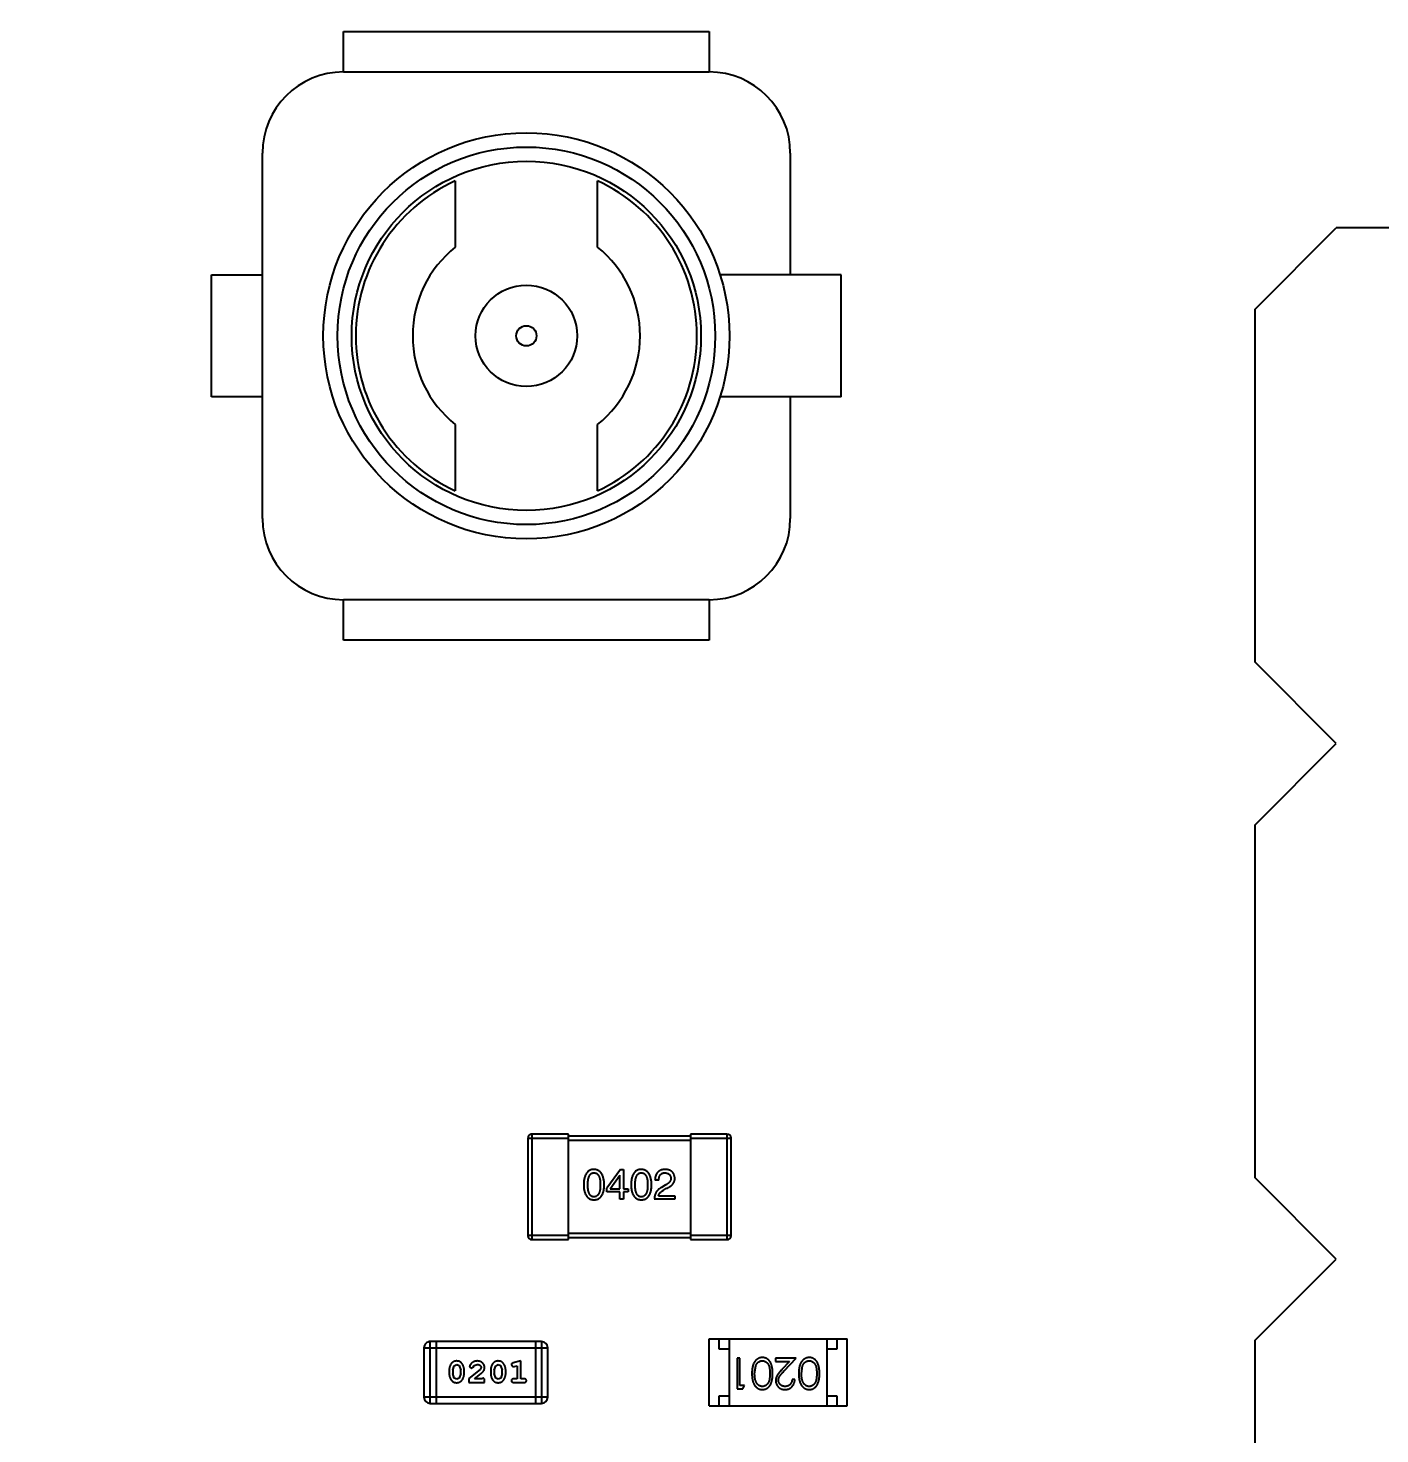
# Model space of a CAD drawing. Header units: millimetres. Extents: x 10 to 132, y -13 to 46.
# Drawn here: x 111.79 to 118.45, y 23.02 to 29.94 of the extents above; entities that cross this region are included whole.
import ezdxf

# ---------------------------------------------------------------- set-up
doc = ezdxf.new("R2010")
doc.units = ezdxf.units.MM
doc.header["$LTSCALE"] = 1.21
doc.header["$MEASUREMENT"] = 0
doc.header["$PDMODE"] = 3
doc.header["$PDSIZE"] = 0.3125
doc.layers.get('0').update_dxf_attribs({"linetype": 'CONTINUOUS'})
doc.layers.get('DEFPOINTS').update_dxf_attribs({"linetype": 'CONTINUOUS'})
doc.layers.add('Dim', color=3, linetype='CONTINUOUS', lineweight=25)
doc.styles.get("Standard").update_dxf_attribs({"font": 'txt', "width": 0.8})
doc.dimstyles.get("Standard").update_dxf_attribs({"dimtxt": 0.15625, "dimasz": 0.1875, "dimexe": 0.125, "dimexo": 0.0625, "dimgap": 0.09, "dimtad": 0, "dimtih": 1, "dimtoh": 1, "dimzin": 4, "dimdsep": 46, "dimtxsty": 'Standard', "dimblk": '_FILLED', "dimblk1": '_FILLED', "dimblk2": '_FILLED', "dimcen": 0.09, "dimazin": 1, "dimtp": 0.01, "dimtm": 0.01, "dimtfac": 1, "dimtofl": 0, "dimtmove": 0, "dimatfit": 3, "dimldrblk": '_FILLED', "dimfxl": 1, "dimtolj": 1, "dimtzin": 4, "dimarcsym": 0})

# ---------------------------------------------------------------- blocks, each defined once
blk = doc.blocks.new('_FILLED')
at = {"color": 0, "linetype": 'ByBlock'}
blk.add_solid([(0, 0), (-1, 0.1667), (-1, -0.1667)], dxfattribs=at)
blk = doc.blocks.new('*D41')
at = {"color": 0, "linetype": 'ByBlock', "lineweight": -2}
for p, q in [((96.2435, 28.0379), (96.2435, 39.6225)), ((119.1035, 27.9498), (119.1035, 39.6225)), ((96.2435, 39.56), (106.0285, 39.56)), ((119.1035, 39.56), (109.3185, 39.56))]:
    blk.add_line(p, q, dxfattribs=at)
at = {"layer": 'DEFPOINTS', "color": 0, "linetype": 'ByBlock'}
for p in [(96.2435, 28.0067), (119.1035, 27.9185)]:
    blk.add_point(p, dxfattribs=at)
at = {"color": 0, "linetype": 'ByBlock', "lineweight": -2, "rotation": 180}
blk.add_blockref('_FILLED', (96.2435, 39.56), dxfattribs=at)
at = {"color": 0, "linetype": 'ByBlock', "lineweight": -2}
blk.add_blockref('_FILLED', (119.1035, 39.56), dxfattribs=at)
at = {"color": 0, "linetype": 'ByBlock', "lineweight": -2, "insert": (107.6735, 39.56), "char_height": 1, "attachment_point": 5}
blk.add_mtext('\\A1;22.86', dxfattribs=at)

msp = doc.modelspace()

# ---------------------------------------------------------------- linework, layer by layer
at = {"color": 7, "linetype": 'Continuous'}
for p, q in [((113.3448, 29.7249), (113.3448, 29.9249)), ((113.3448, 29.9249), (115.1448, 29.9249)), ((115.1448, 29.9249), (115.1448, 29.7249)), ((113.3448, 29.7249), (115.1448, 29.7249)), ((112.9448, 27.5249), (112.9448, 29.3249)), ((115.5448, 29.3249), (115.5448, 28.7249)), ((113.8948, 29.1886), (113.8948, 28.8621)), ((114.5948, 28.8621), (114.5948, 29.1886)), ((117.8335, 28.5567), (118.2335, 28.9567)), ((119.9735, 28.9567), (118.2335, 28.9567)), ((112.6948, 28.1249), (112.6948, 28.7249)), ((112.6948, 28.7249), (112.9448, 28.7249)), ((115.7948, 28.7249), (115.1987, 28.7249)), ((115.7948, 28.1249), (115.7948, 28.7249)), ((117.8335, 26.8167), (117.8335, 28.5567)), ((112.9448, 28.1249), (112.6948, 28.1249)), ((115.7948, 28.1249), (115.1987, 28.1249)), ((115.5448, 28.1249), (115.5448, 27.5249)), ((113.8948, 27.9878), (113.8948, 27.6613)), ((114.5948, 27.6613), (114.5948, 27.9878)), ((113.3448, 26.9249), (113.3448, 27.1249)), ((115.1448, 27.1249), (113.3448, 27.1249)), ((115.1448, 27.1249), (115.1448, 26.9249)), ((115.1448, 26.9249), (113.3448, 26.9249)), ((118.2335, 26.4167), (117.8335, 26.8167)), ((117.8335, 26.0167), (118.2335, 26.4167)), ((117.8335, 24.2767), (117.8335, 26.0167)), ((114.2527, 24.4724), (114.2527, 23.9924)), ((114.2527, 24.4724), (114.4527, 24.4724)), ((114.2727, 23.9724), (114.2727, 24.4924)), ((114.4527, 24.4924), (114.2727, 24.4924)), ((114.4527, 23.9724), (114.4527, 24.4924)), ((115.0527, 24.4824), (114.4527, 24.4824)), ((114.4527, 24.4624), (115.0527, 24.4624)), ((115.0527, 24.4924), (115.0527, 23.9724)), ((115.2327, 24.4924), (115.0527, 24.4924)), ((115.0527, 24.4724), (115.2527, 24.4724)), ((115.2327, 24.4924), (115.2327, 23.9724)), ((115.2527, 23.9924), (115.2527, 24.4724)), ((114.7083, 24.3187), (114.6411, 24.2253)), ((114.7083, 24.3187), (114.7239, 24.3187)), ((114.7239, 24.3187), (114.7239, 24.2228)), ((114.6583, 24.2228), (114.705, 24.29)), ((114.7058, 24.29), (114.705, 24.29)), ((114.7058, 24.2228), (114.7058, 24.29)), ((114.8972, 24.2654), (114.8783, 24.2654)), ((114.9291, 24.2408), (114.9095, 24.2294)), ((118.2335, 23.8767), (117.8335, 24.2767)), ((114.6411, 24.2072), (114.6411, 24.2253)), ((114.7058, 24.2072), (114.6411, 24.2072)), ((114.6583, 24.2228), (114.7058, 24.2228)), ((114.7058, 24.1712), (114.7058, 24.2072)), ((114.7239, 24.1712), (114.7058, 24.1712)), ((114.7239, 24.2228), (114.746, 24.2228)), ((114.7239, 24.2072), (114.7239, 24.1712)), ((114.746, 24.2072), (114.7239, 24.2072)), ((114.746, 24.2228), (114.746, 24.2072)), ((114.9759, 24.1712), (114.875, 24.1712)), ((114.8955, 24.1884), (114.9759, 24.1884)), ((114.9201, 24.2162), (114.9357, 24.2253)), ((114.9759, 24.1884), (114.9759, 24.1712)), ((114.4527, 23.9924), (114.2527, 23.9924)), ((114.2727, 23.9724), (114.4527, 23.9724)), ((115.0527, 24.0024), (114.4527, 24.0024)), ((114.4527, 23.9824), (115.0527, 23.9824)), ((115.2527, 23.9924), (115.0527, 23.9924)), ((115.0527, 23.9724), (115.2327, 23.9724)), ((117.8335, 23.4767), (118.2335, 23.8767)), ((115.1443, 23.1531), (115.1443, 23.4831)), ((115.1443, 23.4831), (115.8243, 23.4831)), ((115.1943, 23.4331), (115.1943, 23.4831)), ((115.2443, 23.4831), (115.2443, 23.1531)), ((115.7243, 23.4831), (115.7243, 23.1531)), ((115.7743, 23.4831), (115.7743, 23.4331)), ((115.8243, 23.1531), (115.8243, 23.4831)), ((117.8335, 21.7367), (117.8335, 23.4767)), ((113.7406, 23.44), (113.7406, 23.1961)), ((113.7406, 23.44), (114.3502, 23.44)), ((113.7711, 23.1657), (113.7711, 23.4705)), ((114.3198, 23.4705), (113.7711, 23.4705)), ((113.8016, 23.1657), (113.8016, 23.4705)), ((114.2893, 23.4705), (114.2893, 23.1657)), ((114.3198, 23.4705), (114.3198, 23.1657)), ((114.3502, 23.1961), (114.3502, 23.44)), ((115.2443, 23.4331), (115.1943, 23.4331)), ((115.7743, 23.4331), (115.7243, 23.4331)), ((113.8818, 23.3298), (113.8891, 23.3516)), ((113.8891, 23.3516), (113.9015, 23.3574)), ((113.9015, 23.3574), (113.9136, 23.3521)), ((113.9136, 23.3521), (113.9212, 23.3298)), ((113.9652, 23.3454), (113.974, 23.3369)), ((113.974, 23.3369), (113.9825, 23.3435)), ((113.9825, 23.3435), (113.9875, 23.352)), ((113.9875, 23.352), (114.0024, 23.3574)), ((114.0218, 23.3429), (114.0171, 23.3331)), ((114.0863, 23.3298), (114.0936, 23.3516)), ((114.0936, 23.3516), (114.106, 23.3574)), ((114.106, 23.3574), (114.1181, 23.3521)), ((114.1181, 23.3521), (114.1257, 23.3298)), ((114.1713, 23.3556), (114.1792, 23.3464)), ((114.1792, 23.3464), (114.1846, 23.3474)), ((114.2169, 23.3747), (114.1803, 23.3648)), ((114.1846, 23.3474), (114.1996, 23.3516)), ((114.1996, 23.3516), (114.1996, 23.2866)), ((114.2169, 23.2866), (114.2169, 23.3747)), ((115.2825, 23.3878), (115.2825, 23.2378)), ((115.296, 23.3878), (115.2825, 23.3878)), ((115.296, 23.2532), (115.296, 23.3878)), ((115.3691, 23.3128), (115.3747, 23.3505)), ((115.471, 23.3878), (115.471, 23.3724)), ((115.5729, 23.3878), (115.471, 23.3878)), ((115.471, 23.3724), (115.5408, 23.3724)), ((115.5408, 23.3724), (115.5033, 23.3323)), ((115.5147, 23.3257), (115.5729, 23.3878)), ((115.5998, 23.3128), (115.6055, 23.3505)), ((113.8645, 23.3301), (113.8645, 23.3123)), ((113.8818, 23.3298), (113.8818, 23.3126)), ((113.8895, 23.2903), (113.8818, 23.3126)), ((113.9016, 23.285), (113.8895, 23.2903)), ((113.9139, 23.2908), (113.9016, 23.285)), ((113.9212, 23.3126), (113.9139, 23.2908)), ((113.9212, 23.3126), (113.9212, 23.3298)), ((113.9385, 23.3123), (113.9385, 23.3301)), ((114.0171, 23.3331), (113.9621, 23.2882)), ((113.9621, 23.2882), (113.9621, 23.2693)), ((113.9621, 23.2693), (114.0392, 23.2693)), ((113.9888, 23.2866), (114.0224, 23.3136)), ((114.025, 23.2866), (113.9888, 23.2866)), ((114.0305, 23.2897), (114.025, 23.2866)), ((114.0392, 23.2693), (114.0392, 23.2772)), ((114.069, 23.3301), (114.069, 23.3123)), ((114.0863, 23.3298), (114.0863, 23.3126)), ((114.094, 23.2903), (114.0863, 23.3126)), ((114.1061, 23.285), (114.094, 23.2903)), ((114.1184, 23.2908), (114.1061, 23.285)), ((114.1257, 23.3126), (114.1184, 23.2908)), ((114.1257, 23.3126), (114.1257, 23.3298)), ((114.143, 23.3123), (114.143, 23.3301)), ((114.1996, 23.2866), (114.1823, 23.2866)), ((114.1823, 23.2693), (114.2342, 23.2693)), ((114.2342, 23.2866), (114.2169, 23.2866)), ((115.5671, 23.2839), (115.5537, 23.2839)), ((115.1943, 23.1531), (115.1943, 23.2031)), ((115.1943, 23.2031), (115.2443, 23.2031)), ((115.2825, 23.2378), (115.3103, 23.2378)), ((115.3191, 23.2532), (115.296, 23.2532)), ((115.3103, 23.2378), (115.3191, 23.2532)), ((115.7243, 23.2031), (115.7743, 23.2031)), ((115.7743, 23.2031), (115.7743, 23.1531)), ((114.3502, 23.1961), (113.7406, 23.1961)), ((113.7711, 23.1657), (114.3198, 23.1657)), ((115.1443, 23.1531), (115.8243, 23.1531))]:
    msp.add_line(p, q, dxfattribs=at)
for radius in [1, 0.93, 0.86, 0.25, 0.05]:
    msp.add_circle((114.2448, 28.4249), radius, dxfattribs=at)
for centre, radius, start, end in [((113.3448, 29.3249), 0.4, 90, 180), ((115.1448, 29.3249), 0.4, 0, 90), ((114.2448, 28.4249), 0.84, 114.62432, 245.37568), ((114.2448, 28.4249), 0.84, 294.62432, 65.37568), ((114.2448, 28.4249), 0.56, 128.68219, 231.31782), ((114.2448, 28.4249), 0.56, 308.68219, 51.31782), ((113.3448, 27.5249), 0.4, 180, 270), ((115.1448, 27.5249), 0.4, 270, 0), ((114.2727, 24.4724), 0.02, 90.00001, 180.00001), ((115.2327, 24.4724), 0.02, 0.00001, 90.00001), ((114.2727, 23.9924), 0.02, 180.00001, 270.00001), ((115.2327, 23.9924), 0.02, 270.00001, 0.00001), ((113.7711, 23.44), 0.0305, 90.00001, 180.00001), ((114.3198, 23.44), 0.0305, 0.00001, 90.00001), ((113.7711, 23.1961), 0.0305, 180.00001, 270.00001), ((114.3198, 23.1961), 0.0305, 270.00001, 0.00001)]:
    msp.add_arc(centre, radius, start, end, dxfattribs=at)
for points, knots in [([(114.5778, 24.3187), (114.5758, 24.3186), (114.5719, 24.3184), (114.5663, 24.3175), (114.561, 24.3159), (114.5561, 24.3137), (114.5516, 24.311), (114.5475, 24.3076), (114.5437, 24.3037), (114.5404, 24.2992), (114.5373, 24.2941), (114.5348, 24.2884), (114.5325, 24.2822), (114.5306, 24.2754), (114.5291, 24.268), (114.528, 24.26), (114.5273, 24.2514), (114.5271, 24.2455), (114.527, 24.2425)], [0, 0, 0, 0, 0.057911, 0.113262, 0.165956, 0.217443, 0.268511, 0.319665, 0.372, 0.426129, 0.483365, 0.543779, 0.607756, 0.676562, 0.749704, 0.827713, 0.911177, 1, 1, 1, 1]), ([(114.6286, 24.2425), (114.6285, 24.2455), (114.6282, 24.2513), (114.6274, 24.2598), (114.6262, 24.2677), (114.6246, 24.2751), (114.6227, 24.2819), (114.6204, 24.2881), (114.6178, 24.2937), (114.6148, 24.2988), (114.6114, 24.3033), (114.6077, 24.3073), (114.6036, 24.3106), (114.5991, 24.3134), (114.5943, 24.3156), (114.5891, 24.3173), (114.5836, 24.3183), (114.5797, 24.3186), (114.5778, 24.3187)], [0, 0, 0, 0, 0.088475, 0.171606, 0.249595, 0.322626, 0.391327, 0.455765, 0.516374, 0.573675, 0.628522, 0.681161, 0.732559, 0.783563, 0.83504, 0.887639, 0.942585, 1, 1, 1, 1]), ([(114.8109, 24.3187), (114.8089, 24.3186), (114.8051, 24.3184), (114.7994, 24.3175), (114.7942, 24.3159), (114.7893, 24.3137), (114.7848, 24.311), (114.7806, 24.3076), (114.7769, 24.3037), (114.7735, 24.2992), (114.7705, 24.2941), (114.7679, 24.2884), (114.7656, 24.2822), (114.7638, 24.2754), (114.7623, 24.268), (114.7612, 24.26), (114.7604, 24.2514), (114.7602, 24.2455), (114.7601, 24.2425)], [0, 0, 0, 0, 0.057911, 0.113262, 0.165956, 0.217443, 0.268511, 0.319665, 0.372, 0.426129, 0.483365, 0.543779, 0.607756, 0.676562, 0.749704, 0.827713, 0.911177, 1, 1, 1, 1]), ([(114.8618, 24.2425), (114.8616, 24.2455), (114.8614, 24.2513), (114.8605, 24.2598), (114.8593, 24.2677), (114.8578, 24.2751), (114.8559, 24.2819), (114.8536, 24.2881), (114.851, 24.2937), (114.8479, 24.2988), (114.8446, 24.3033), (114.8409, 24.3073), (114.8368, 24.3106), (114.8323, 24.3134), (114.8274, 24.3156), (114.8223, 24.3173), (114.8167, 24.3183), (114.8129, 24.3186), (114.8109, 24.3187)], [0, 0, 0, 0, 0.088475, 0.171606, 0.249595, 0.322626, 0.391327, 0.455765, 0.516374, 0.573675, 0.628522, 0.681161, 0.732559, 0.783563, 0.83504, 0.887639, 0.942585, 1, 1, 1, 1]), ([(114.9291, 24.3187), (114.9271, 24.3186), (114.9232, 24.3184), (114.9175, 24.3176), (114.9122, 24.3164), (114.9073, 24.3149), (114.9027, 24.3129), (114.8986, 24.3105), (114.8948, 24.3078), (114.8914, 24.3046), (114.8884, 24.3011), (114.8858, 24.2971), (114.8835, 24.2928), (114.8817, 24.2881), (114.8803, 24.283), (114.8792, 24.2775), (114.8785, 24.2716), (114.8784, 24.2675), (114.8783, 24.2654)], [0, 0, 0, 0, 0.07282, 0.141057, 0.2062, 0.267672, 0.326735, 0.383519, 0.439188, 0.494454, 0.549628, 0.605958, 0.66397, 0.72402, 0.787502, 0.854127, 0.925065, 1, 1, 1, 1]), ([(114.9759, 24.2744), (114.9757, 24.2761), (114.9755, 24.2794), (114.9747, 24.2842), (114.9736, 24.2887), (114.9721, 24.2929), (114.9703, 24.2967), (114.9682, 24.3003), (114.9658, 24.3035), (114.963, 24.3065), (114.9599, 24.3091), (114.9565, 24.3114), (114.9527, 24.3134), (114.9486, 24.3151), (114.9442, 24.3165), (114.9395, 24.3176), (114.9344, 24.3183), (114.9309, 24.3186), (114.9291, 24.3187)], [0, 0, 0, 0, 0.070688, 0.137741, 0.201612, 0.262778, 0.321223, 0.378455, 0.434411, 0.490146, 0.546362, 0.603392, 0.662208, 0.723401, 0.787372, 0.85442, 0.925153, 1, 1, 1, 1]), ([(114.527, 24.2425), (114.5271, 24.2395), (114.5273, 24.2338), (114.528, 24.2255), (114.5291, 24.2178), (114.5306, 24.2106), (114.5325, 24.204), (114.5348, 24.198), (114.5373, 24.1925), (114.5404, 24.1876), (114.5437, 24.1832), (114.5475, 24.1794), (114.5516, 24.1762), (114.5561, 24.1735), (114.561, 24.1714), (114.5663, 24.1699), (114.5719, 24.169), (114.5758, 24.1688), (114.5778, 24.1687)], [0, 0, 0, 0, 0.087693, 0.170223, 0.247496, 0.319826, 0.387768, 0.451403, 0.511459, 0.568358, 0.622671, 0.675251, 0.726739, 0.778422, 0.830759, 0.884394, 0.940865, 1, 1, 1, 1]), ([(114.5475, 24.2425), (114.5475, 24.2448), (114.5475, 24.2495), (114.5479, 24.2562), (114.5485, 24.2624), (114.5492, 24.2682), (114.5504, 24.2735), (114.5516, 24.2783), (114.5532, 24.2827), (114.5549, 24.2867), (114.5569, 24.2902), (114.5592, 24.2932), (114.5617, 24.2958), (114.5644, 24.2979), (114.5674, 24.2995), (114.5707, 24.3007), (114.5742, 24.3013), (114.5766, 24.3014), (114.5778, 24.3015)], [0, 0, 0, 0, 0.096452, 0.187278, 0.271765, 0.350519, 0.423437, 0.491321, 0.554011, 0.612224, 0.666281, 0.717003, 0.764884, 0.811423, 0.856783, 0.902993, 0.950236, 1, 1, 1, 1]), ([(114.5778, 24.1835), (114.5766, 24.1835), (114.5742, 24.1836), (114.5707, 24.1843), (114.5674, 24.1854), (114.5645, 24.1871), (114.5617, 24.1892), (114.5592, 24.1917), (114.5569, 24.1948), (114.5549, 24.1983), (114.5532, 24.2022), (114.5516, 24.2066), (114.5504, 24.2115), (114.5493, 24.2168), (114.5485, 24.2225), (114.5479, 24.2288), (114.5475, 24.2355), (114.5475, 24.2401), (114.5475, 24.2425)], [0, 0, 0, 0, 0.049766, 0.097012, 0.143225, 0.188786, 0.235079, 0.282962, 0.333687, 0.387747, 0.445963, 0.508657, 0.576545, 0.649868, 0.72822, 0.812712, 0.903543, 1, 1, 1, 1]), ([(114.5778, 24.3015), (114.579, 24.3014), (114.5815, 24.3013), (114.5851, 24.3007), (114.5884, 24.2995), (114.5915, 24.2979), (114.5943, 24.2958), (114.5969, 24.2932), (114.5992, 24.2902), (114.6013, 24.2867), (114.6031, 24.2827), (114.6047, 24.2783), (114.606, 24.2735), (114.6071, 24.2682), (114.6079, 24.2624), (114.6085, 24.2562), (114.6089, 24.2495), (114.6089, 24.2448), (114.6089, 24.2425)], [0, 0, 0, 0, 0.050604, 0.098688, 0.145699, 0.191791, 0.238625, 0.286717, 0.337546, 0.391814, 0.449755, 0.512106, 0.579685, 0.652048, 0.730262, 0.814146, 0.904281, 1, 1, 1, 1]), ([(114.5778, 24.1687), (114.5798, 24.1688), (114.5837, 24.169), (114.5893, 24.1699), (114.5945, 24.1714), (114.5994, 24.1735), (114.6039, 24.1762), (114.6081, 24.1794), (114.6118, 24.1832), (114.6152, 24.1876), (114.6182, 24.1925), (114.6208, 24.198), (114.6231, 24.204), (114.6249, 24.2106), (114.6264, 24.2178), (114.6275, 24.2255), (114.6283, 24.2338), (114.6285, 24.2395), (114.6286, 24.2425)], [0, 0, 0, 0, 0.059134, 0.115603, 0.169236, 0.221572, 0.273254, 0.32474, 0.377319, 0.431815, 0.488555, 0.548609, 0.612242, 0.680182, 0.75251, 0.829782, 0.91231, 1, 1, 1, 1]), ([(114.6089, 24.2425), (114.6089, 24.2401), (114.6089, 24.2356), (114.6085, 24.229), (114.6079, 24.2228), (114.6071, 24.2171), (114.606, 24.2118), (114.6046, 24.207), (114.6031, 24.2026), (114.6013, 24.1987), (114.5992, 24.1952), (114.5968, 24.1921), (114.5943, 24.1895), (114.5915, 24.1874), (114.5884, 24.1857), (114.5851, 24.1845), (114.5815, 24.1837), (114.579, 24.1835), (114.5778, 24.1835)], [0, 0, 0, 0, 0.094834, 0.184067, 0.267029, 0.344713, 0.417334, 0.484367, 0.546941, 0.604717, 0.65953, 0.710539, 0.759381, 0.806382, 0.853027, 0.900623, 0.949121, 1, 1, 1, 1]), ([(114.7601, 24.2425), (114.7602, 24.2395), (114.7604, 24.2338), (114.7612, 24.2255), (114.7623, 24.2178), (114.7638, 24.2106), (114.7657, 24.204), (114.7679, 24.198), (114.7705, 24.1925), (114.7735, 24.1876), (114.7769, 24.1832), (114.7806, 24.1794), (114.7848, 24.1762), (114.7893, 24.1735), (114.7942, 24.1714), (114.7994, 24.1699), (114.8051, 24.169), (114.8089, 24.1688), (114.8109, 24.1687)], [0, 0, 0, 0, 0.087693, 0.170223, 0.247496, 0.319826, 0.387768, 0.451403, 0.511459, 0.568358, 0.622671, 0.675251, 0.726739, 0.778422, 0.830759, 0.884394, 0.940865, 1, 1, 1, 1]), ([(114.7806, 24.2425), (114.7806, 24.2448), (114.7807, 24.2495), (114.781, 24.2562), (114.7816, 24.2624), (114.7824, 24.2682), (114.7835, 24.2735), (114.7847, 24.2783), (114.7863, 24.2827), (114.7881, 24.2867), (114.7901, 24.2902), (114.7923, 24.2932), (114.7949, 24.2958), (114.7976, 24.2979), (114.8006, 24.2995), (114.8038, 24.3007), (114.8073, 24.3013), (114.8097, 24.3014), (114.8109, 24.3015)], [0, 0, 0, 0, 0.096452, 0.187278, 0.271765, 0.350519, 0.423437, 0.491321, 0.554011, 0.612224, 0.666281, 0.717003, 0.764884, 0.811423, 0.856783, 0.902993, 0.950236, 1, 1, 1, 1]), ([(114.8109, 24.1835), (114.8097, 24.1835), (114.8073, 24.1836), (114.8038, 24.1843), (114.8006, 24.1854), (114.7976, 24.1871), (114.7948, 24.1892), (114.7923, 24.1917), (114.7901, 24.1948), (114.7881, 24.1983), (114.7863, 24.2022), (114.7847, 24.2066), (114.7835, 24.2115), (114.7824, 24.2168), (114.7816, 24.2225), (114.781, 24.2288), (114.7807, 24.2355), (114.7806, 24.2401), (114.7806, 24.2425)], [0, 0, 0, 0, 0.049766, 0.097012, 0.143225, 0.188786, 0.235079, 0.282962, 0.333687, 0.387747, 0.445963, 0.508657, 0.576545, 0.649868, 0.72822, 0.812712, 0.903543, 1, 1, 1, 1]), ([(114.8109, 24.3015), (114.8122, 24.3014), (114.8146, 24.3013), (114.8182, 24.3007), (114.8215, 24.2995), (114.8246, 24.2979), (114.8274, 24.2958), (114.83, 24.2932), (114.8323, 24.2902), (114.8344, 24.2867), (114.8362, 24.2827), (114.8378, 24.2783), (114.8391, 24.2735), (114.8402, 24.2682), (114.8411, 24.2624), (114.8417, 24.2562), (114.842, 24.2495), (114.8421, 24.2448), (114.8421, 24.2425)], [0, 0, 0, 0, 0.050604, 0.098688, 0.145699, 0.191791, 0.238625, 0.286717, 0.337546, 0.391814, 0.449755, 0.512106, 0.579685, 0.652048, 0.730262, 0.814146, 0.904281, 1, 1, 1, 1]), ([(114.8421, 24.2425), (114.8421, 24.2401), (114.842, 24.2356), (114.8417, 24.229), (114.8411, 24.2228), (114.8402, 24.2171), (114.8391, 24.2118), (114.8378, 24.207), (114.8362, 24.2026), (114.8344, 24.1987), (114.8323, 24.1952), (114.83, 24.1921), (114.8275, 24.1895), (114.8246, 24.1874), (114.8215, 24.1857), (114.8182, 24.1845), (114.8146, 24.1837), (114.8122, 24.1835), (114.8109, 24.1835)], [0, 0, 0, 0, 0.094834, 0.184067, 0.267029, 0.344713, 0.417334, 0.484367, 0.546941, 0.604717, 0.65953, 0.710539, 0.759381, 0.806382, 0.853027, 0.900623, 0.949121, 1, 1, 1, 1]), ([(114.8109, 24.1687), (114.8129, 24.1688), (114.8168, 24.169), (114.8224, 24.1699), (114.8277, 24.1714), (114.8326, 24.1735), (114.8371, 24.1762), (114.8412, 24.1794), (114.845, 24.1832), (114.8484, 24.1876), (114.8514, 24.1925), (114.854, 24.198), (114.8562, 24.204), (114.8581, 24.2106), (114.8596, 24.2178), (114.8607, 24.2255), (114.8615, 24.2338), (114.8617, 24.2395), (114.8618, 24.2425)], [0, 0, 0, 0, 0.059134, 0.115603, 0.169236, 0.221572, 0.273254, 0.32474, 0.377319, 0.431815, 0.488555, 0.548609, 0.612242, 0.680182, 0.75251, 0.829782, 0.91231, 1, 1, 1, 1]), ([(114.8972, 24.2654), (114.8972, 24.2669), (114.8973, 24.2697), (114.8978, 24.2738), (114.8984, 24.2776), (114.8993, 24.2811), (114.9004, 24.2844), (114.9016, 24.2874), (114.9032, 24.2901), (114.9049, 24.2925), (114.9069, 24.2946), (114.9091, 24.2965), (114.9115, 24.298), (114.9141, 24.2993), (114.9169, 24.3003), (114.92, 24.301), (114.9233, 24.3014), (114.9255, 24.3015), (114.9267, 24.3015)], [0, 0, 0, 0, 0.082594, 0.15978, 0.232961, 0.301462, 0.365595, 0.426678, 0.484662, 0.540809, 0.595146, 0.648401, 0.702272, 0.757102, 0.813447, 0.872233, 0.934055, 1, 1, 1, 1]), ([(114.9267, 24.3015), (114.9278, 24.3014), (114.93, 24.3013), (114.9332, 24.301), (114.9362, 24.3003), (114.939, 24.2996), (114.9415, 24.2986), (114.9439, 24.2975), (114.9461, 24.2961), (114.948, 24.2946), (114.9498, 24.2928), (114.9513, 24.2909), (114.9527, 24.2887), (114.9538, 24.2864), (114.9547, 24.2839), (114.9554, 24.2812), (114.9559, 24.2783), (114.9561, 24.2763), (114.9562, 24.2753)], [0, 0, 0, 0, 0.076112, 0.148436, 0.216883, 0.281466, 0.34298, 0.402356, 0.459881, 0.51546, 0.571111, 0.62658, 0.683162, 0.741007, 0.801404, 0.863825, 0.930544, 1, 1, 1, 1]), ([(114.9562, 24.2753), (114.9562, 24.2744), (114.9563, 24.2728), (114.9562, 24.2704), (114.9558, 24.2681), (114.9552, 24.2657), (114.9543, 24.2634), (114.9532, 24.2612), (114.9518, 24.2589), (114.9502, 24.2568), (114.9485, 24.2546), (114.9464, 24.2525), (114.9441, 24.2505), (114.9416, 24.2484), (114.9388, 24.2465), (114.9358, 24.2445), (114.9326, 24.2426), (114.9303, 24.2414), (114.9291, 24.2408)], [0, 0, 0, 0, 0.052237, 0.103888, 0.155485, 0.207395, 0.259864, 0.31356, 0.369176, 0.4266, 0.486836, 0.550048, 0.61567, 0.685271, 0.75824, 0.834614, 0.915635, 1, 1, 1, 1]), ([(114.9357, 24.2253), (114.9374, 24.226), (114.9407, 24.2276), (114.9454, 24.2301), (114.9498, 24.2326), (114.9539, 24.2353), (114.9576, 24.2381), (114.9609, 24.2409), (114.964, 24.2439), (114.9666, 24.2469), (114.969, 24.25), (114.971, 24.2533), (114.9727, 24.2566), (114.9741, 24.26), (114.975, 24.2635), (114.9757, 24.267), (114.976, 24.2707), (114.9759, 24.2732), (114.9759, 24.2744)], [0, 0, 0, 0, 0.082731, 0.161257, 0.236138, 0.307554, 0.375712, 0.440848, 0.502916, 0.562567, 0.619798, 0.675716, 0.73039, 0.78386, 0.837315, 0.890547, 0.944917, 1, 1, 1, 1]), ([(114.9095, 24.2294), (114.9081, 24.2286), (114.9054, 24.2271), (114.9016, 24.2246), (114.898, 24.2219), (114.8947, 24.219), (114.8916, 24.216), (114.8889, 24.2128), (114.8863, 24.2094), (114.884, 24.2058), (114.882, 24.2021), (114.8802, 24.1982), (114.8787, 24.1941), (114.8775, 24.1898), (114.8764, 24.1854), (114.8757, 24.1808), (114.8752, 24.176), (114.8751, 24.1728), (114.875, 24.1712)], [0, 0, 0, 0, 0.065828, 0.130094, 0.192451, 0.254037, 0.313974, 0.373757, 0.433048, 0.492243, 0.551902, 0.611758, 0.672678, 0.734814, 0.798569, 0.863693, 0.930488, 1, 1, 1, 1]), ([(114.8955, 24.1884), (114.8958, 24.1897), (114.8963, 24.1923), (114.898, 24.1961), (114.9001, 24.1997), (114.9029, 24.2033), (114.9063, 24.2067), (114.9104, 24.21), (114.915, 24.2133), (114.9184, 24.2152), (114.9201, 24.2162)], [0, 0, 0, 0, 0.103034, 0.208166, 0.318255, 0.434664, 0.559728, 0.695394, 0.841708, 1, 1, 1, 1]), ([(113.9013, 23.3747), (113.8999, 23.3747), (113.8971, 23.3746), (113.893, 23.3739), (113.8892, 23.3727), (113.8856, 23.3712), (113.8823, 23.3691), (113.8792, 23.3666), (113.8764, 23.3636), (113.874, 23.3602), (113.8718, 23.3566), (113.8699, 23.353), (113.8682, 23.3492), (113.8669, 23.3455), (113.8658, 23.3417), (113.8651, 23.3378), (113.8646, 23.334), (113.8646, 23.3314), (113.8645, 23.3301)], [0, 0, 0, 0, 0.06692, 0.130834, 0.19258, 0.252759, 0.312631, 0.373411, 0.436359, 0.501894, 0.568244, 0.632472, 0.69556, 0.757163, 0.818592, 0.878885, 0.939235, 1, 1, 1, 1]), ([(113.9385, 23.3301), (113.9385, 23.3311), (113.9384, 23.3333), (113.9381, 23.3365), (113.9376, 23.3396), (113.9369, 23.3427), (113.936, 23.3458), (113.9349, 23.3488), (113.9336, 23.3518), (113.9321, 23.3546), (113.9305, 23.3574), (113.9289, 23.3599), (113.9272, 23.3622), (113.9255, 23.3643), (113.9238, 23.3662), (113.9221, 23.3678), (113.9204, 23.3693), (113.918, 23.3708), (113.9148, 23.3724), (113.9107, 23.3737), (113.9061, 23.3745), (113.903, 23.3746), (113.9013, 23.3747)], [0, 0, 0, 0, 0.049855, 0.099516, 0.148482, 0.19758, 0.246804, 0.296268, 0.346517, 0.397047, 0.446826, 0.49336, 0.537801, 0.579207, 0.617974, 0.654833, 0.689171, 0.722088, 0.786392, 0.853518, 0.924186, 1, 1, 1, 1]), ([(114.0025, 23.3747), (114.0008, 23.3746), (113.9974, 23.3745), (113.9925, 23.3737), (113.9877, 23.3722), (113.9832, 23.3702), (113.9791, 23.3678), (113.9755, 23.3649), (113.9723, 23.3617), (113.9698, 23.3581), (113.9678, 23.3546), (113.9664, 23.3512), (113.9654, 23.3482), (113.9653, 23.3463), (113.9652, 23.3454)], [0, 0, 0, 0, 0.098286, 0.193983, 0.289056, 0.384352, 0.477435, 0.566197, 0.652355, 0.737986, 0.818188, 0.887401, 0.94802, 1, 1, 1, 1]), ([(114.0024, 23.3574), (114.0038, 23.3573), (114.0065, 23.3573), (114.0103, 23.3564), (114.0137, 23.355), (114.0165, 23.3531), (114.0189, 23.3508), (114.0206, 23.3484), (114.0216, 23.3457), (114.0218, 23.3438), (114.0218, 23.3429)], [0, 0, 0, 0, 0.156344, 0.299348, 0.4327, 0.561, 0.682299, 0.791883, 0.89611, 1, 1, 1, 1]), ([(114.0392, 23.3419), (114.0391, 23.343), (114.039, 23.3452), (114.0386, 23.3485), (114.0378, 23.3516), (114.0366, 23.3546), (114.0352, 23.3574), (114.0334, 23.3601), (114.0313, 23.3627), (114.0289, 23.3652), (114.0262, 23.3674), (114.0234, 23.3694), (114.0203, 23.371), (114.0171, 23.3724), (114.0137, 23.3734), (114.0101, 23.3742), (114.0064, 23.3746), (114.0038, 23.3747), (114.0025, 23.3747)], [0, 0, 0, 0, 0.060981, 0.120256, 0.178148, 0.236115, 0.293993, 0.352864, 0.413358, 0.476056, 0.539296, 0.602396, 0.665116, 0.728325, 0.792919, 0.859317, 0.928302, 1, 1, 1, 1]), ([(114.0224, 23.3136), (114.0233, 23.3144), (114.025, 23.3159), (114.0273, 23.3181), (114.0294, 23.3202), (114.0313, 23.3222), (114.0329, 23.3241), (114.0343, 23.3258), (114.0354, 23.3275), (114.0365, 23.3295), (114.0376, 23.3321), (114.0385, 23.3353), (114.0391, 23.3386), (114.0391, 23.3408), (114.0392, 23.3419)], [0, 0, 0, 0, 0.103002, 0.197728, 0.285279, 0.365235, 0.437224, 0.502446, 0.560545, 0.611446, 0.707576, 0.80349, 0.900532, 1, 1, 1, 1]), ([(114.1058, 23.3747), (114.1044, 23.3747), (114.1016, 23.3746), (114.0975, 23.3739), (114.0937, 23.3727), (114.0901, 23.3712), (114.0868, 23.3691), (114.0837, 23.3666), (114.081, 23.3636), (114.0785, 23.3602), (114.0763, 23.3566), (114.0744, 23.353), (114.0727, 23.3492), (114.0714, 23.3455), (114.0703, 23.3417), (114.0696, 23.3378), (114.0691, 23.334), (114.0691, 23.3314), (114.069, 23.3301)], [0, 0, 0, 0, 0.06692, 0.130834, 0.19258, 0.252759, 0.312631, 0.373411, 0.436359, 0.501894, 0.568244, 0.632472, 0.69556, 0.757163, 0.818592, 0.878885, 0.939235, 1, 1, 1, 1]), ([(114.143, 23.3301), (114.143, 23.3311), (114.1429, 23.3333), (114.1426, 23.3365), (114.1421, 23.3396), (114.1414, 23.3427), (114.1405, 23.3458), (114.1394, 23.3488), (114.1381, 23.3518), (114.1366, 23.3546), (114.135, 23.3574), (114.1334, 23.3599), (114.1317, 23.3622), (114.13, 23.3643), (114.1283, 23.3662), (114.1266, 23.3678), (114.1249, 23.3693), (114.1225, 23.3708), (114.1193, 23.3724), (114.1152, 23.3737), (114.1106, 23.3745), (114.1075, 23.3746), (114.1058, 23.3747)], [0, 0, 0, 0, 0.049855, 0.099516, 0.148482, 0.19758, 0.246804, 0.296268, 0.346517, 0.397047, 0.446826, 0.49336, 0.537801, 0.579207, 0.617974, 0.654833, 0.689171, 0.722088, 0.786392, 0.853518, 0.924186, 1, 1, 1, 1]), ([(114.1803, 23.3648), (114.1795, 23.3646), (114.1779, 23.3641), (114.1758, 23.3632), (114.1742, 23.3623), (114.173, 23.3613), (114.1722, 23.3601), (114.1717, 23.3588), (114.1713, 23.3573), (114.1713, 23.3562), (114.1713, 23.3556)], [0, 0, 0, 0, 0.187321, 0.344927, 0.475328, 0.579604, 0.674244, 0.773631, 0.882025, 1, 1, 1, 1]), ([(115.4074, 23.3916), (115.4062, 23.3916), (115.4038, 23.3916), (115.4003, 23.3911), (115.3969, 23.3905), (115.3935, 23.3895), (115.3903, 23.3883), (115.3871, 23.3869), (115.384, 23.3851), (115.3809, 23.3831), (115.3781, 23.3809), (115.3753, 23.3784), (115.3727, 23.3756), (115.3703, 23.3725), (115.3681, 23.3692), (115.366, 23.3657), (115.3641, 23.3619), (115.3623, 23.3578), (115.3607, 23.3534), (115.3594, 23.3487), (115.3582, 23.3436), (115.3572, 23.3381), (115.3565, 23.3323), (115.356, 23.3261), (115.3557, 23.3196), (115.3556, 23.3151), (115.3556, 23.3128)], [0, 0, 0, 0, 0.033824, 0.067298, 0.10028, 0.133019, 0.165736, 0.198792, 0.232372, 0.266409, 0.301016, 0.336196, 0.371972, 0.408574, 0.446394, 0.485225, 0.525372, 0.567224, 0.611081, 0.65775, 0.70702, 0.759235, 0.814484, 0.873227, 0.934937, 1, 1, 1, 1]), ([(115.3747, 23.3505), (115.3751, 23.3515), (115.3759, 23.3536), (115.3772, 23.3565), (115.3787, 23.3592), (115.3803, 23.3618), (115.382, 23.3641), (115.3839, 23.3662), (115.3859, 23.3681), (115.3887, 23.3704), (115.3924, 23.3727), (115.3971, 23.3747), (115.4019, 23.376), (115.4053, 23.3762), (115.4069, 23.3762)], [0, 0, 0, 0, 0.075949, 0.148549, 0.218996, 0.286119, 0.351826, 0.416074, 0.478265, 0.540325, 0.660405, 0.774606, 0.887187, 1, 1, 1, 1]), ([(115.4069, 23.3762), (115.4086, 23.3762), (115.4119, 23.376), (115.4168, 23.3747), (115.4215, 23.3726), (115.4253, 23.3702), (115.4281, 23.3679), (115.4302, 23.366), (115.4321, 23.3639), (115.4338, 23.3615), (115.4355, 23.359), (115.4369, 23.3563), (115.4383, 23.3534), (115.4395, 23.3503), (115.4406, 23.3469), (115.4415, 23.3431), (115.4423, 23.339), (115.443, 23.3345), (115.4434, 23.3296), (115.4438, 23.3243), (115.4441, 23.3187), (115.4441, 23.3148), (115.4441, 23.3128)], [0, 0, 0, 0, 0.060034, 0.120278, 0.182348, 0.247919, 0.281641, 0.315701, 0.350322, 0.385703, 0.421819, 0.459196, 0.497866, 0.538301, 0.58121, 0.628183, 0.679403, 0.734699, 0.794074, 0.858416, 0.927049, 1, 1, 1, 1]), ([(115.4575, 23.3128), (115.4575, 23.3152), (115.4575, 23.3199), (115.4572, 23.3266), (115.4567, 23.333), (115.456, 23.3389), (115.4551, 23.3445), (115.454, 23.3496), (115.4527, 23.3543), (115.4512, 23.3587), (115.4495, 23.3627), (115.4476, 23.3664), (115.4456, 23.3698), (115.4434, 23.3731), (115.4411, 23.376), (115.4387, 23.3788), (115.436, 23.3812), (115.4332, 23.3834), (115.4303, 23.3853), (115.4273, 23.387), (115.4242, 23.3885), (115.421, 23.3896), (115.4177, 23.3905), (115.4143, 23.3912), (115.4109, 23.3916), (115.4086, 23.3916), (115.4074, 23.3916)], [0, 0, 0, 0, 0.068113, 0.132564, 0.193427, 0.250218, 0.303569, 0.353576, 0.400235, 0.443586, 0.484619, 0.524292, 0.56238, 0.599049, 0.63494, 0.669782, 0.704009, 0.737842, 0.771098, 0.803896, 0.836415, 0.868639, 0.900715, 0.933378, 0.966213, 1, 1, 1, 1]), ([(115.6381, 23.3916), (115.637, 23.3916), (115.6346, 23.3916), (115.6311, 23.3911), (115.6276, 23.3905), (115.6243, 23.3895), (115.621, 23.3883), (115.6178, 23.3869), (115.6147, 23.3851), (115.6117, 23.3831), (115.6088, 23.3809), (115.6061, 23.3784), (115.6035, 23.3756), (115.6011, 23.3725), (115.5988, 23.3692), (115.5968, 23.3657), (115.5948, 23.3619), (115.5931, 23.3578), (115.5914, 23.3534), (115.5901, 23.3487), (115.5889, 23.3436), (115.588, 23.3381), (115.5873, 23.3323), (115.5867, 23.3261), (115.5865, 23.3196), (115.5864, 23.3151), (115.5864, 23.3128)], [0, 0, 0, 0, 0.033824, 0.067298, 0.10028, 0.133019, 0.165736, 0.198792, 0.232372, 0.266409, 0.301016, 0.336196, 0.371972, 0.408574, 0.446394, 0.485225, 0.525372, 0.567224, 0.611081, 0.65775, 0.70702, 0.759235, 0.814484, 0.873227, 0.934937, 1, 1, 1, 1]), ([(115.6055, 23.3505), (115.6059, 23.3515), (115.6067, 23.3536), (115.608, 23.3565), (115.6095, 23.3592), (115.6111, 23.3618), (115.6128, 23.3641), (115.6147, 23.3662), (115.6167, 23.3681), (115.6195, 23.3704), (115.6232, 23.3727), (115.6279, 23.3747), (115.6327, 23.376), (115.636, 23.3762), (115.6377, 23.3762)], [0, 0, 0, 0, 0.075949, 0.148549, 0.218996, 0.286119, 0.351826, 0.416074, 0.478265, 0.540325, 0.660405, 0.774606, 0.887187, 1, 1, 1, 1]), ([(115.6377, 23.3762), (115.6393, 23.3762), (115.6427, 23.376), (115.6475, 23.3747), (115.6523, 23.3726), (115.656, 23.3702), (115.6589, 23.3679), (115.6609, 23.366), (115.6628, 23.3639), (115.6646, 23.3615), (115.6662, 23.359), (115.6677, 23.3563), (115.6691, 23.3534), (115.6703, 23.3503), (115.6714, 23.3469), (115.6723, 23.3431), (115.6731, 23.339), (115.6738, 23.3345), (115.6742, 23.3296), (115.6746, 23.3243), (115.6748, 23.3187), (115.6748, 23.3148), (115.6748, 23.3128)], [0, 0, 0, 0, 0.060034, 0.120278, 0.182348, 0.247919, 0.281641, 0.315701, 0.350322, 0.385703, 0.421819, 0.459196, 0.497866, 0.538301, 0.58121, 0.628183, 0.679403, 0.734699, 0.794074, 0.858416, 0.927049, 1, 1, 1, 1]), ([(115.6883, 23.3128), (115.6883, 23.3152), (115.6883, 23.3199), (115.6879, 23.3266), (115.6875, 23.333), (115.6867, 23.3389), (115.6858, 23.3445), (115.6848, 23.3496), (115.6834, 23.3543), (115.6819, 23.3587), (115.6802, 23.3627), (115.6784, 23.3664), (115.6764, 23.3698), (115.6742, 23.3731), (115.6719, 23.376), (115.6694, 23.3788), (115.6668, 23.3812), (115.664, 23.3834), (115.661, 23.3853), (115.658, 23.387), (115.6549, 23.3885), (115.6517, 23.3896), (115.6485, 23.3905), (115.6451, 23.3912), (115.6417, 23.3916), (115.6393, 23.3916), (115.6381, 23.3916)], [0, 0, 0, 0, 0.068113, 0.132564, 0.193427, 0.250218, 0.303569, 0.353576, 0.400235, 0.443586, 0.484619, 0.524292, 0.56238, 0.599049, 0.63494, 0.669782, 0.704009, 0.737842, 0.771098, 0.803896, 0.836415, 0.868639, 0.900715, 0.933378, 0.966213, 1, 1, 1, 1]), ([(113.8645, 23.3123), (113.8646, 23.3113), (113.8646, 23.3091), (113.8649, 23.306), (113.8654, 23.3028), (113.8661, 23.2997), (113.8669, 23.2967), (113.8681, 23.2937), (113.8693, 23.2907), (113.8708, 23.2878), (113.8724, 23.2851), (113.874, 23.2826), (113.8757, 23.2803), (113.8773, 23.2781), (113.879, 23.2763), (113.8807, 23.2746), (113.8824, 23.2732), (113.8848, 23.2716), (113.888, 23.27), (113.8922, 23.2687), (113.8967, 23.2679), (113.8999, 23.2678), (113.9016, 23.2677)], [0, 0, 0, 0, 0.049886, 0.09882, 0.148132, 0.19689, 0.246038, 0.295176, 0.345305, 0.395692, 0.445312, 0.491875, 0.535813, 0.577009, 0.616081, 0.652689, 0.687585, 0.720206, 0.785062, 0.85223, 0.923759, 1, 1, 1, 1]), ([(113.9016, 23.2677), (113.903, 23.2678), (113.9058, 23.2678), (113.9099, 23.2685), (113.9138, 23.2697), (113.9173, 23.2713), (113.9207, 23.2733), (113.9237, 23.2758), (113.9265, 23.2787), (113.929, 23.2821), (113.9312, 23.2857), (113.9331, 23.2894), (113.9348, 23.2931), (113.9361, 23.2969), (113.9372, 23.3007), (113.9379, 23.3045), (113.9384, 23.3084), (113.9384, 23.311), (113.9385, 23.3123)], [0, 0, 0, 0, 0.067217, 0.131051, 0.19272, 0.252824, 0.312745, 0.373449, 0.436041, 0.501494, 0.567761, 0.632087, 0.695096, 0.757109, 0.817993, 0.878657, 0.939311, 1, 1, 1, 1]), ([(114.0392, 23.2772), (114.0391, 23.2782), (114.0391, 23.2802), (114.0386, 23.2829), (114.038, 23.2852), (114.0369, 23.2869), (114.0356, 23.2882), (114.0341, 23.2891), (114.0324, 23.2897), (114.0311, 23.2897), (114.0305, 23.2897)], [0, 0, 0, 0, 0.1844, 0.34094, 0.473574, 0.586824, 0.690029, 0.789175, 0.890445, 1, 1, 1, 1]), ([(114.069, 23.3123), (114.0691, 23.3113), (114.0691, 23.3091), (114.0694, 23.306), (114.0699, 23.3028), (114.0706, 23.2997), (114.0715, 23.2967), (114.0726, 23.2937), (114.0739, 23.2907), (114.0753, 23.2878), (114.0769, 23.2851), (114.0785, 23.2826), (114.0802, 23.2803), (114.0818, 23.2781), (114.0835, 23.2763), (114.0852, 23.2746), (114.087, 23.2732), (114.0893, 23.2716), (114.0925, 23.27), (114.0967, 23.2687), (114.1013, 23.2679), (114.1044, 23.2678), (114.1061, 23.2677)], [0, 0, 0, 0, 0.049886, 0.09882, 0.148132, 0.19689, 0.246038, 0.295176, 0.345305, 0.395692, 0.445312, 0.491875, 0.535813, 0.577009, 0.616081, 0.652689, 0.687585, 0.720206, 0.785062, 0.85223, 0.923759, 1, 1, 1, 1]), ([(114.1061, 23.2677), (114.1075, 23.2678), (114.1103, 23.2678), (114.1144, 23.2685), (114.1183, 23.2697), (114.1219, 23.2713), (114.1252, 23.2733), (114.1282, 23.2758), (114.131, 23.2787), (114.1335, 23.2821), (114.1357, 23.2857), (114.1376, 23.2894), (114.1393, 23.2931), (114.1406, 23.2969), (114.1417, 23.3007), (114.1424, 23.3045), (114.1429, 23.3084), (114.143, 23.311), (114.143, 23.3123)], [0, 0, 0, 0, 0.067217, 0.131051, 0.19272, 0.252824, 0.312745, 0.373449, 0.436041, 0.501494, 0.567761, 0.632087, 0.695096, 0.757109, 0.817993, 0.878657, 0.939311, 1, 1, 1, 1]), ([(114.1823, 23.2866), (114.1814, 23.2866), (114.1797, 23.2865), (114.1774, 23.2861), (114.1755, 23.2853), (114.1739, 23.2842), (114.1727, 23.2829), (114.1719, 23.2814), (114.1714, 23.2797), (114.1713, 23.2786), (114.1713, 23.2779)], [0, 0, 0, 0, 0.169102, 0.317658, 0.446239, 0.563118, 0.671828, 0.776546, 0.884858, 1, 1, 1, 1]), ([(114.1713, 23.2779), (114.1713, 23.2773), (114.1714, 23.2761), (114.1719, 23.2745), (114.1727, 23.273), (114.1739, 23.2716), (114.1754, 23.2705), (114.1774, 23.2698), (114.1797, 23.2693), (114.1814, 23.2693), (114.1823, 23.2693)], [0, 0, 0, 0, 0.115051, 0.223278, 0.329269, 0.437893, 0.554681, 0.682591, 0.83103, 1, 1, 1, 1]), ([(114.2452, 23.2779), (114.2452, 23.2786), (114.2451, 23.2797), (114.2446, 23.2814), (114.2438, 23.2829), (114.2426, 23.2842), (114.2411, 23.2853), (114.2391, 23.2861), (114.2368, 23.2865), (114.2351, 23.2866), (114.2342, 23.2866)], [0, 0, 0, 0, 0.11517, 0.223509, 0.328254, 0.438012, 0.553651, 0.682263, 0.830856, 1, 1, 1, 1]), ([(114.2342, 23.2693), (114.2351, 23.2693), (114.2368, 23.2693), (114.2391, 23.2698), (114.2411, 23.2705), (114.2426, 23.2716), (114.2438, 23.2729), (114.2446, 23.2745), (114.2451, 23.2761), (114.2452, 23.2773), (114.2452, 23.2779)], [0, 0, 0, 0, 0.169012, 0.317488, 0.445429, 0.560977, 0.67065, 0.776666, 0.88492, 1, 1, 1, 1]), ([(115.3556, 23.3128), (115.3556, 23.3105), (115.3557, 23.306), (115.356, 23.2995), (115.3565, 23.2933), (115.3573, 23.2874), (115.3582, 23.2819), (115.3594, 23.2768), (115.3608, 23.2721), (115.3624, 23.2677), (115.3642, 23.2636), (115.3661, 23.2597), (115.3682, 23.2562), (115.3705, 23.2529), (115.3729, 23.2498), (115.3754, 23.2471), (115.3782, 23.2445), (115.381, 23.2423), (115.384, 23.2403), (115.3871, 23.2386), (115.3903, 23.2372), (115.3935, 23.236), (115.3969, 23.2351), (115.4003, 23.2344), (115.4038, 23.234), (115.4062, 23.2339), (115.4074, 23.2339)], [0, 0, 0, 0, 0.065278, 0.127205, 0.186168, 0.241675, 0.294115, 0.343609, 0.390387, 0.434463, 0.476646, 0.517002, 0.555936, 0.593716, 0.630057, 0.665601, 0.700745, 0.734917, 0.768681, 0.802087, 0.834849, 0.867433, 0.900138, 0.932806, 0.966212, 1, 1, 1, 1]), ([(115.4069, 23.2493), (115.4053, 23.2494), (115.402, 23.2496), (115.3972, 23.2508), (115.3925, 23.253), (115.3887, 23.2553), (115.3859, 23.2576), (115.3838, 23.2596), (115.3819, 23.2618), (115.3801, 23.2643), (115.3784, 23.267), (115.3768, 23.27), (115.3754, 23.2731), (115.3741, 23.2765), (115.3729, 23.2802), (115.3718, 23.2841), (115.371, 23.2883), (115.3703, 23.2927), (115.3698, 23.2974), (115.3693, 23.3023), (115.3691, 23.3074), (115.3691, 23.311), (115.3691, 23.3128)], [0, 0, 0, 0, 0.059689, 0.119507, 0.181075, 0.246162, 0.279894, 0.314468, 0.350403, 0.387474, 0.426147, 0.466624, 0.508745, 0.553328, 0.600058, 0.649177, 0.700552, 0.754894, 0.811825, 0.871514, 0.934319, 1, 1, 1, 1]), ([(115.4441, 23.3128), (115.4441, 23.3108), (115.4441, 23.3069), (115.4438, 23.3012), (115.4435, 23.2959), (115.4429, 23.291), (115.4423, 23.2865), (115.4415, 23.2823), (115.4406, 23.2786), (115.4395, 23.2752), (115.4383, 23.2721), (115.4369, 23.2692), (115.4354, 23.2665), (115.4338, 23.2639), (115.432, 23.2616), (115.4301, 23.2595), (115.4281, 23.2575), (115.4253, 23.2553), (115.4215, 23.2529), (115.4168, 23.2508), (115.4119, 23.2496), (115.4086, 23.2494), (115.4069, 23.2493)], [0, 0, 0, 0, 0.073302, 0.142286, 0.206253, 0.266017, 0.321612, 0.372532, 0.419497, 0.462398, 0.502825, 0.541489, 0.579034, 0.615143, 0.650298, 0.684912, 0.718701, 0.752189, 0.817245, 0.879117, 0.939613, 1, 1, 1, 1]), ([(115.4074, 23.2339), (115.4086, 23.2339), (115.4109, 23.234), (115.4143, 23.2344), (115.4177, 23.235), (115.421, 23.236), (115.4242, 23.2372), (115.4273, 23.2386), (115.4304, 23.2403), (115.4333, 23.2423), (115.4361, 23.2445), (115.4388, 23.2469), (115.4413, 23.2497), (115.4436, 23.2526), (115.4457, 23.2558), (115.4478, 23.2593), (115.4496, 23.263), (115.4513, 23.2669), (115.4527, 23.2713), (115.454, 23.276), (115.4551, 23.2811), (115.456, 23.2866), (115.4567, 23.2926), (115.4572, 23.299), (115.4575, 23.3058), (115.4575, 23.3104), (115.4575, 23.3128)], [0, 0, 0, 0, 0.033742, 0.066533, 0.099153, 0.13154, 0.164087, 0.196563, 0.229707, 0.263315, 0.297504, 0.331686, 0.366482, 0.4021, 0.438958, 0.476748, 0.515985, 0.556589, 0.599519, 0.645765, 0.695487, 0.748721, 0.805687, 0.866754, 0.931405, 1, 1, 1, 1]), ([(115.5033, 23.3323), (115.5018, 23.3308), (115.4991, 23.3278), (115.4951, 23.3235), (115.4915, 23.3193), (115.4884, 23.3155), (115.4855, 23.3118), (115.483, 23.3085), (115.4809, 23.3053), (115.4786, 23.3015), (115.4763, 23.2967), (115.4744, 23.2908), (115.4731, 23.2848), (115.473, 23.2806), (115.4729, 23.2785)], [0, 0, 0, 0, 0.09953, 0.192079, 0.277712, 0.357454, 0.429648, 0.495771, 0.555538, 0.608657, 0.707578, 0.804328, 0.901298, 1, 1, 1, 1]), ([(115.4729, 23.2785), (115.473, 23.277), (115.473, 23.2741), (115.4736, 23.2698), (115.4746, 23.2657), (115.476, 23.2616), (115.4778, 23.2578), (115.4799, 23.2541), (115.4825, 23.2505), (115.4854, 23.2472), (115.4886, 23.244), (115.4922, 23.2414), (115.4959, 23.2391), (115.4999, 23.2371), (115.5041, 23.2357), (115.5086, 23.2347), (115.5133, 23.234), (115.5166, 23.234), (115.5182, 23.2339)], [0, 0, 0, 0, 0.06271, 0.123347, 0.183401, 0.242828, 0.302097, 0.36242, 0.423725, 0.487032, 0.550491, 0.612709, 0.674265, 0.73617, 0.799211, 0.863483, 0.930525, 1, 1, 1, 1]), ([(115.4864, 23.2797), (115.4864, 23.2813), (115.4866, 23.2846), (115.4876, 23.2894), (115.4893, 23.294), (115.4913, 23.2978), (115.4933, 23.3009), (115.4952, 23.3036), (115.4976, 23.3066), (115.5002, 23.3098), (115.5033, 23.3134), (115.5068, 23.3172), (115.5106, 23.3214), (115.5133, 23.3242), (115.5147, 23.3257)], [0, 0, 0, 0, 0.088014, 0.174976, 0.2638, 0.355443, 0.406413, 0.465519, 0.533076, 0.609353, 0.693899, 0.787171, 0.889197, 1, 1, 1, 1]), ([(115.5189, 23.2493), (115.5178, 23.2493), (115.5156, 23.2494), (115.5124, 23.2498), (115.5093, 23.2505), (115.5063, 23.2515), (115.5035, 23.2528), (115.5007, 23.2543), (115.4982, 23.2562), (115.4958, 23.2583), (115.4936, 23.2605), (115.4917, 23.263), (115.49, 23.2655), (115.4887, 23.2681), (115.4876, 23.2709), (115.4869, 23.2737), (115.4865, 23.2767), (115.4864, 23.2787), (115.4864, 23.2797)], [0, 0, 0, 0, 0.068027, 0.133505, 0.19695, 0.26027, 0.322741, 0.384982, 0.448465, 0.513424, 0.578224, 0.640011, 0.700094, 0.760067, 0.819012, 0.877878, 0.938035, 1, 1, 1, 1]), ([(115.5182, 23.2339), (115.5199, 23.234), (115.5232, 23.234), (115.528, 23.2347), (115.5326, 23.2358), (115.5371, 23.2374), (115.5413, 23.2394), (115.5453, 23.2418), (115.5491, 23.2446), (115.5527, 23.2479), (115.5559, 23.2516), (115.5588, 23.2555), (115.5613, 23.2596), (115.5633, 23.264), (115.5649, 23.2686), (115.5661, 23.2735), (115.5669, 23.2786), (115.5671, 23.2821), (115.5671, 23.2839)], [0, 0, 0, 0, 0.06445, 0.126725, 0.187421, 0.247417, 0.306749, 0.366595, 0.427749, 0.490235, 0.553031, 0.614805, 0.676505, 0.738096, 0.801021, 0.864897, 0.931209, 1, 1, 1, 1]), ([(115.5537, 23.2839), (115.5536, 23.2826), (115.5533, 23.28), (115.5526, 23.2762), (115.5516, 23.2727), (115.5504, 23.2693), (115.5489, 23.2663), (115.5471, 23.2634), (115.5451, 23.2608), (115.5429, 23.2584), (115.5404, 23.2563), (115.5378, 23.2544), (115.535, 23.2528), (115.5321, 23.2515), (115.529, 23.2506), (115.5258, 23.2498), (115.5224, 23.2494), (115.5201, 23.2493), (115.5189, 23.2493)], [0, 0, 0, 0, 0.073648, 0.143686, 0.210962, 0.275557, 0.338064, 0.399311, 0.4594, 0.51934, 0.579024, 0.637809, 0.695959, 0.754122, 0.813113, 0.873453, 0.935561, 1, 1, 1, 1]), ([(115.5864, 23.3128), (115.5864, 23.3105), (115.5865, 23.306), (115.5867, 23.2995), (115.5873, 23.2933), (115.588, 23.2874), (115.589, 23.2819), (115.5901, 23.2768), (115.5916, 23.2721), (115.5931, 23.2677), (115.595, 23.2636), (115.5969, 23.2597), (115.599, 23.2562), (115.6012, 23.2529), (115.6037, 23.2498), (115.6062, 23.2471), (115.6089, 23.2445), (115.6118, 23.2423), (115.6148, 23.2403), (115.6179, 23.2386), (115.6211, 23.2372), (115.6243, 23.236), (115.6276, 23.2351), (115.6311, 23.2344), (115.6346, 23.234), (115.637, 23.2339), (115.6381, 23.2339)], [0, 0, 0, 0, 0.065278, 0.127205, 0.186168, 0.241675, 0.294115, 0.343609, 0.390387, 0.434463, 0.476646, 0.517002, 0.555936, 0.593716, 0.630057, 0.665601, 0.700745, 0.734917, 0.768681, 0.802087, 0.834849, 0.867433, 0.900138, 0.932806, 0.966212, 1, 1, 1, 1]), ([(115.6377, 23.2493), (115.6361, 23.2494), (115.6328, 23.2496), (115.6279, 23.2508), (115.6233, 23.253), (115.6195, 23.2553), (115.6166, 23.2576), (115.6146, 23.2596), (115.6126, 23.2618), (115.6108, 23.2643), (115.6092, 23.267), (115.6076, 23.27), (115.6061, 23.2731), (115.6048, 23.2765), (115.6037, 23.2802), (115.6026, 23.2841), (115.6018, 23.2883), (115.601, 23.2927), (115.6005, 23.2974), (115.6001, 23.3023), (115.5999, 23.3074), (115.5999, 23.311), (115.5998, 23.3128)], [0, 0, 0, 0, 0.059689, 0.119507, 0.181075, 0.246162, 0.279894, 0.314468, 0.350403, 0.387474, 0.426147, 0.466624, 0.508745, 0.553328, 0.600058, 0.649177, 0.700552, 0.754894, 0.811825, 0.871514, 0.934319, 1, 1, 1, 1]), ([(115.6748, 23.3128), (115.6748, 23.3108), (115.6748, 23.3069), (115.6746, 23.3012), (115.6742, 23.2959), (115.6737, 23.291), (115.6731, 23.2865), (115.6723, 23.2823), (115.6714, 23.2786), (115.6703, 23.2752), (115.669, 23.2721), (115.6677, 23.2692), (115.6662, 23.2665), (115.6645, 23.2639), (115.6628, 23.2616), (115.6609, 23.2595), (115.6589, 23.2575), (115.656, 23.2553), (115.6523, 23.2529), (115.6476, 23.2508), (115.6427, 23.2496), (115.6394, 23.2494), (115.6377, 23.2493)], [0, 0, 0, 0, 0.073302, 0.142286, 0.206253, 0.266017, 0.321612, 0.372532, 0.419497, 0.462398, 0.502825, 0.541489, 0.579034, 0.615143, 0.650298, 0.684912, 0.718701, 0.752189, 0.817245, 0.879117, 0.939613, 1, 1, 1, 1]), ([(115.6381, 23.2339), (115.6393, 23.2339), (115.6417, 23.234), (115.6451, 23.2344), (115.6485, 23.235), (115.6518, 23.236), (115.655, 23.2372), (115.6581, 23.2386), (115.6611, 23.2403), (115.6641, 23.2423), (115.6669, 23.2445), (115.6696, 23.2469), (115.672, 23.2497), (115.6744, 23.2526), (115.6765, 23.2558), (115.6785, 23.2593), (115.6804, 23.263), (115.682, 23.2669), (115.6835, 23.2713), (115.6848, 23.276), (115.6859, 23.2811), (115.6868, 23.2866), (115.6874, 23.2926), (115.688, 23.299), (115.6883, 23.3058), (115.6883, 23.3104), (115.6883, 23.3128)], [0, 0, 0, 0, 0.033742, 0.066533, 0.099153, 0.13154, 0.164087, 0.196563, 0.229707, 0.263315, 0.297504, 0.331686, 0.366482, 0.4021, 0.438958, 0.476748, 0.515985, 0.556589, 0.599519, 0.645765, 0.695487, 0.748721, 0.805687, 0.866754, 0.931405, 1, 1, 1, 1])]:
    msp.add_open_spline(points, degree=3, knots=knots, dxfattribs=at)

# ---------------------------------------------------------------- dimensions: what is measured, and where the dimension line sits
at = {"layer": 'Dim'}
dim = msp.add_linear_dim(base=(119.1035, 39.56), p1=(96.2435, 28.0067), p2=(119.1035, 27.9185), dimstyle='Standard', override={"dimscale": 0.5, "dimtxt": 2, "dimasz": 2, "dimtih": 0, "dimtoh": 0, "dimzin": 0, "dimcen": 0.198, "dimadec": 0, "dimazin": 0, "dimtp": 0, "dimtm": 0, "dimtdec": 4, "dimtzin": 0}, dxfattribs=at)
dim.commit()
dim.dimension.update_dxf_attribs({"geometry": '*D41', "text_midpoint": (107.6735, 39.56)})

doc.saveas('drawing.dxf')
